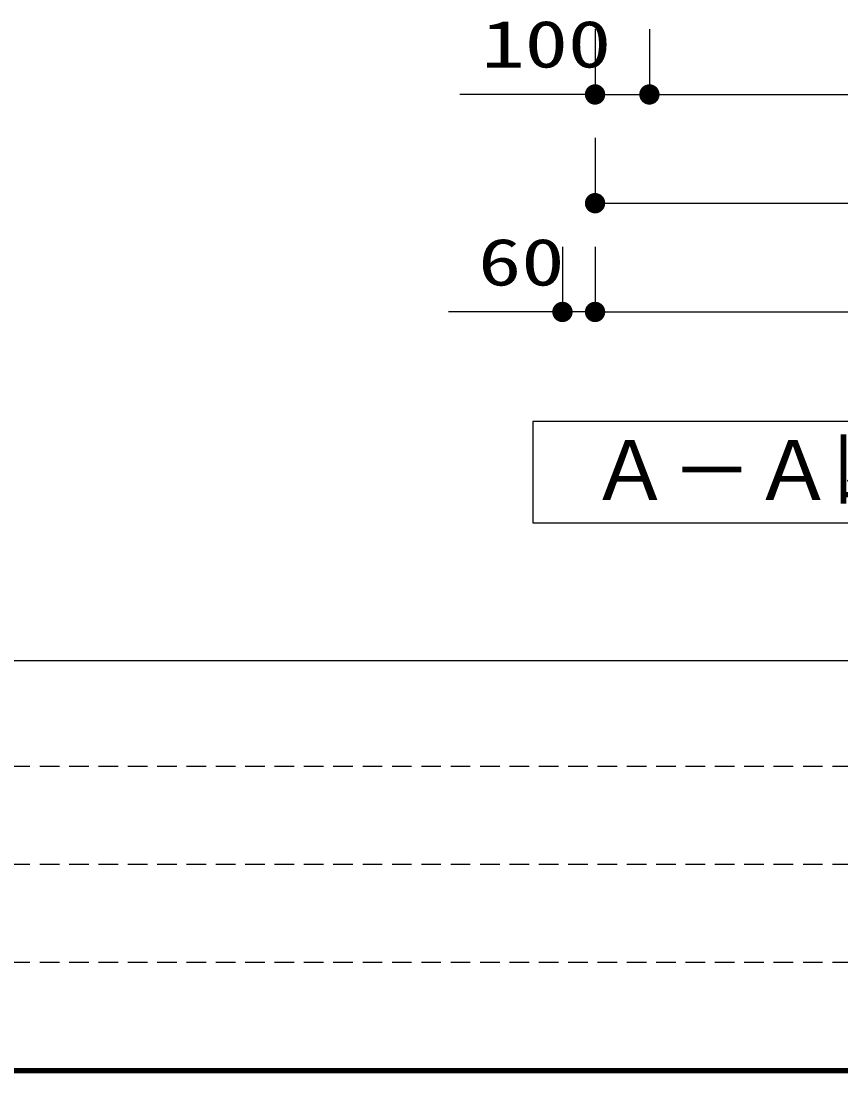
# Model space of a CAD drawing. Units: millimetres, scale not verified. Extents: x -9828 to 7490, y -6967 to 5111.
# Drawn here: x -6689 to -5180, y -6474 to -4539 of the extents above; entities that cross this region are included whole.
import ezdxf
from ezdxf.enums import TextEntityAlignment as Align

# ---------------------------------------------------------------- set-up
doc = ezdxf.new("R2010")
doc.units = ezdxf.units.MM
doc.header["$LTSCALE"] = 30
doc.linetypes.add('DASHED1', pattern=[1.8, 1.2, -0.6])
for name, color, linetype, lineweight in [('0-1_KIKI', 3, 'Continuous', 25), ('0-6_SUNPO', 7, 'Continuous', 25), ('0-7_07', 7, 'Continuous', 25)]:
    doc.layers.add(name, color=color, linetype=linetype, lineweight=lineweight)
doc.styles.add('MS Gothic', font='')
doc.styles.add('ＭＳ ゴシック', font='')
doc.styles.get('MS Gothic').set_extended_font_data('MS Gothic')
doc.styles.get('ＭＳ ゴシック').set_extended_font_data('MS Gothic')

msp = doc.modelspace()

# ---------------------------------------------------------------- linework, layer by layer
at = {"layer": '0-1_KIKI'}
msp.add_lwpolyline([(-3717.99, -5462.42), (-3717.99, -5276.11), (-5747.32, -5276.11), (-5747.32, -5462.42)], close=True, dxfattribs=at)
at = {"layer": '0-6_SUNPO', "color": 4}
for p, q in [((-5632.66, -4554.47), (-5632.66, -4674.47)), ((-5532.65, -4554.47), (-5532.65, -4674.47)), ((-5532.65, -4554.47), (-5532.65, -4674.47)), ((-5632.66, -4674.47), (-5881.31, -4674.47)), ((-5632.66, -4674.47), (-5532.65, -4674.47)), ((-5532.65, -4674.47), (-3932.65, -4674.47)), ((-5632.66, -4754.47), (-5632.66, -4874.47)), ((-5632.66, -4874.47), (-4432.65, -4874.47)), ((-5692.65, -4954.47), (-5692.65, -5074.47)), ((-5632.66, -4954.47), (-5632.66, -5074.47)), ((-5632.66, -4954.47), (-5632.66, -5074.47)), ((-5692.65, -5074.47), (-5902.52, -5074.47)), ((-5632.66, -5074.47), (-5692.65, -5074.47)), ((-5632.66, -5074.47), (-3832.65, -5074.47))]:
    msp.add_line(p, q, dxfattribs=at)
at = {"layer": '0-6_SUNPO'}
for points in [[(-5645.91, -4661.21), (-5632.66, -4674.47), (-5648.25, -4664.05)], [(-5643.07, -4658.88), (-5632.66, -4674.47), (-5645.91, -4661.21)], [(-5639.83, -4657.15), (-5632.66, -4674.47), (-5643.07, -4658.88)], [(-5636.31, -4656.08), (-5632.66, -4674.47), (-5639.83, -4657.15)], [(-5632.66, -4655.72), (-5632.66, -4674.47), (-5636.31, -4656.08)], [(-5629, -4656.08), (-5632.66, -4674.47), (-5632.66, -4655.72)], [(-5625.48, -4657.15), (-5632.66, -4674.47), (-5629, -4656.08)], [(-5622.24, -4658.88), (-5632.66, -4674.47), (-5625.48, -4657.15)], [(-5619.4, -4661.21), (-5632.66, -4674.47), (-5622.24, -4658.88)], [(-5617.07, -4664.05), (-5632.66, -4674.47), (-5619.4, -4661.21)], [(-5545.91, -4661.21), (-5532.65, -4674.47), (-5548.24, -4664.05)], [(-5545.91, -4661.21), (-5532.65, -4674.47), (-5548.24, -4664.05)], [(-5543.07, -4658.88), (-5532.65, -4674.47), (-5545.91, -4661.21)], [(-5543.07, -4658.88), (-5532.65, -4674.47), (-5545.91, -4661.21)], [(-5539.83, -4657.15), (-5532.65, -4674.47), (-5543.07, -4658.88)], [(-5539.83, -4657.15), (-5532.65, -4674.47), (-5543.07, -4658.88)], [(-5536.31, -4656.08), (-5532.65, -4674.47), (-5539.83, -4657.15)], [(-5536.31, -4656.08), (-5532.65, -4674.47), (-5539.83, -4657.15)], [(-5532.65, -4655.72), (-5532.65, -4674.47), (-5536.31, -4656.08)], [(-5532.65, -4655.72), (-5532.65, -4674.47), (-5536.31, -4656.08)], [(-5528.99, -4656.08), (-5532.65, -4674.47), (-5532.65, -4655.72)], [(-5528.99, -4656.08), (-5532.65, -4674.47), (-5532.65, -4655.72)], [(-5525.48, -4657.15), (-5532.65, -4674.47), (-5528.99, -4656.08)], [(-5525.48, -4657.15), (-5532.65, -4674.47), (-5528.99, -4656.08)], [(-5522.23, -4658.88), (-5532.65, -4674.47), (-5525.48, -4657.15)], [(-5522.23, -4658.88), (-5532.65, -4674.47), (-5525.48, -4657.15)], [(-5519.39, -4661.21), (-5532.65, -4674.47), (-5522.23, -4658.88)], [(-5519.39, -4661.21), (-5532.65, -4674.47), (-5522.23, -4658.88)], [(-5517.06, -4664.05), (-5532.65, -4674.47), (-5519.39, -4661.21)], [(-5517.06, -4664.05), (-5532.65, -4674.47), (-5519.39, -4661.21)], [(-5651.04, -4670.81), (-5632.66, -4674.47), (-5651.41, -4674.47)], [(-5651.41, -4674.47), (-5632.66, -4674.47), (-5651.04, -4678.13)], [(-5649.98, -4667.29), (-5632.66, -4674.47), (-5651.04, -4670.81)], [(-5651.04, -4678.13), (-5632.66, -4674.47), (-5649.98, -4681.64)], [(-5648.25, -4664.05), (-5632.66, -4674.47), (-5649.98, -4667.29)], [(-5649.98, -4681.64), (-5632.66, -4674.47), (-5648.25, -4684.88)], [(-5648.25, -4684.88), (-5632.66, -4674.47), (-5645.91, -4687.73)], [(-5645.91, -4687.73), (-5632.66, -4674.47), (-5643.07, -4690.06)], [(-5643.07, -4690.06), (-5632.66, -4674.47), (-5639.83, -4691.79)], [(-5639.83, -4691.79), (-5632.66, -4674.47), (-5636.31, -4692.86)], [(-5636.31, -4692.86), (-5632.66, -4674.47), (-5632.66, -4693.22)], [(-5615.33, -4667.29), (-5632.66, -4674.47), (-5617.07, -4664.05)], [(-5614.27, -4670.81), (-5632.66, -4674.47), (-5615.33, -4667.29)], [(-5613.91, -4674.47), (-5632.66, -4674.47), (-5614.27, -4670.81)], [(-5632.66, -4693.22), (-5632.66, -4674.47), (-5629, -4692.86)], [(-5629, -4692.86), (-5632.66, -4674.47), (-5625.48, -4691.79)], [(-5625.48, -4691.79), (-5632.66, -4674.47), (-5622.24, -4690.06)], [(-5622.24, -4690.06), (-5632.66, -4674.47), (-5619.4, -4687.73)], [(-5619.4, -4687.73), (-5632.66, -4674.47), (-5617.07, -4684.88)], [(-5617.07, -4684.88), (-5632.66, -4674.47), (-5615.33, -4681.64)], [(-5615.33, -4681.64), (-5632.66, -4674.47), (-5614.27, -4678.13)], [(-5614.27, -4678.13), (-5632.66, -4674.47), (-5613.91, -4674.47)], [(-5551.04, -4670.81), (-5532.65, -4674.47), (-5551.4, -4674.47)], [(-5551.04, -4670.81), (-5532.65, -4674.47), (-5551.4, -4674.47)], [(-5551.4, -4674.47), (-5532.65, -4674.47), (-5551.04, -4678.13)], [(-5551.4, -4674.47), (-5532.65, -4674.47), (-5551.04, -4678.13)], [(-5549.97, -4667.29), (-5532.65, -4674.47), (-5551.04, -4670.81)], [(-5549.97, -4667.29), (-5532.65, -4674.47), (-5551.04, -4670.81)], [(-5551.04, -4678.13), (-5532.65, -4674.47), (-5549.97, -4681.64)], [(-5551.04, -4678.13), (-5532.65, -4674.47), (-5549.97, -4681.64)], [(-5548.24, -4664.05), (-5532.65, -4674.47), (-5549.97, -4667.29)], [(-5548.24, -4664.05), (-5532.65, -4674.47), (-5549.97, -4667.29)], [(-5549.97, -4681.64), (-5532.65, -4674.47), (-5548.24, -4684.88)], [(-5549.97, -4681.64), (-5532.65, -4674.47), (-5548.24, -4684.88)], [(-5548.24, -4684.88), (-5532.65, -4674.47), (-5545.91, -4687.73)], [(-5548.24, -4684.88), (-5532.65, -4674.47), (-5545.91, -4687.73)], [(-5545.91, -4687.73), (-5532.65, -4674.47), (-5543.07, -4690.06)], [(-5545.91, -4687.73), (-5532.65, -4674.47), (-5543.07, -4690.06)], [(-5543.07, -4690.06), (-5532.65, -4674.47), (-5539.83, -4691.79)], [(-5543.07, -4690.06), (-5532.65, -4674.47), (-5539.83, -4691.79)], [(-5539.83, -4691.79), (-5532.65, -4674.47), (-5536.31, -4692.86)], [(-5539.83, -4691.79), (-5532.65, -4674.47), (-5536.31, -4692.86)], [(-5536.31, -4692.86), (-5532.65, -4674.47), (-5532.65, -4693.22)], [(-5536.31, -4692.86), (-5532.65, -4674.47), (-5532.65, -4693.22)], [(-5515.33, -4667.29), (-5532.65, -4674.47), (-5517.06, -4664.05)], [(-5515.33, -4667.29), (-5532.65, -4674.47), (-5517.06, -4664.05)], [(-5514.26, -4670.81), (-5532.65, -4674.47), (-5515.33, -4667.29)], [(-5514.26, -4670.81), (-5532.65, -4674.47), (-5515.33, -4667.29)], [(-5513.9, -4674.47), (-5532.65, -4674.47), (-5514.26, -4670.81)], [(-5513.9, -4674.47), (-5532.65, -4674.47), (-5514.26, -4670.81)], [(-5532.65, -4693.22), (-5532.65, -4674.47), (-5528.99, -4692.86)], [(-5528.99, -4692.86), (-5532.65, -4674.47), (-5525.48, -4691.79)], [(-5525.48, -4691.79), (-5532.65, -4674.47), (-5522.23, -4690.06)], [(-5522.23, -4690.06), (-5532.65, -4674.47), (-5519.39, -4687.73)], [(-5519.39, -4687.73), (-5532.65, -4674.47), (-5517.06, -4684.88)], [(-5517.06, -4684.88), (-5532.65, -4674.47), (-5515.33, -4681.64)], [(-5515.33, -4681.64), (-5532.65, -4674.47), (-5514.26, -4678.13)], [(-5514.26, -4678.13), (-5532.65, -4674.47), (-5513.9, -4674.47)], [(-5532.65, -4693.22), (-5532.65, -4674.47), (-5528.99, -4692.86)], [(-5528.99, -4692.86), (-5532.65, -4674.47), (-5525.48, -4691.79)], [(-5525.48, -4691.79), (-5532.65, -4674.47), (-5522.23, -4690.06)], [(-5522.23, -4690.06), (-5532.65, -4674.47), (-5519.39, -4687.73)], [(-5519.39, -4687.73), (-5532.65, -4674.47), (-5517.06, -4684.88)], [(-5517.06, -4684.88), (-5532.65, -4674.47), (-5515.33, -4681.64)], [(-5515.33, -4681.64), (-5532.65, -4674.47), (-5514.26, -4678.13)], [(-5514.26, -4678.13), (-5532.65, -4674.47), (-5513.9, -4674.47)], [(-5636.31, -4856.08), (-5632.66, -4874.47), (-5639.83, -4857.15)], [(-5632.66, -4855.72), (-5632.66, -4874.47), (-5636.31, -4856.08)], [(-5629, -4856.08), (-5632.66, -4874.47), (-5632.66, -4855.72)], [(-5625.48, -4857.15), (-5632.66, -4874.47), (-5629, -4856.08)], [(-5651.04, -4870.81), (-5632.66, -4874.47), (-5651.41, -4874.47)], [(-5651.41, -4874.47), (-5632.66, -4874.47), (-5651.04, -4878.13)], [(-5649.98, -4867.29), (-5632.66, -4874.47), (-5651.04, -4870.81)], [(-5651.04, -4878.13), (-5632.66, -4874.47), (-5649.98, -4881.64)], [(-5648.25, -4864.05), (-5632.66, -4874.47), (-5649.98, -4867.29)], [(-5649.98, -4881.64), (-5632.66, -4874.47), (-5648.25, -4884.88)], [(-5645.91, -4861.21), (-5632.66, -4874.47), (-5648.25, -4864.05)], [(-5648.25, -4884.88), (-5632.66, -4874.47), (-5645.91, -4887.73)], [(-5643.07, -4858.88), (-5632.66, -4874.47), (-5645.91, -4861.21)], [(-5645.91, -4887.73), (-5632.66, -4874.47), (-5643.07, -4890.06)], [(-5639.83, -4857.15), (-5632.66, -4874.47), (-5643.07, -4858.88)], [(-5643.07, -4890.06), (-5632.66, -4874.47), (-5639.83, -4891.79)], [(-5639.83, -4891.79), (-5632.66, -4874.47), (-5636.31, -4892.86)], [(-5636.31, -4892.86), (-5632.66, -4874.47), (-5632.66, -4893.22)], [(-5622.24, -4858.88), (-5632.66, -4874.47), (-5625.48, -4857.15)], [(-5619.4, -4861.21), (-5632.66, -4874.47), (-5622.24, -4858.88)], [(-5617.07, -4864.05), (-5632.66, -4874.47), (-5619.4, -4861.21)], [(-5615.33, -4867.29), (-5632.66, -4874.47), (-5617.07, -4864.05)], [(-5614.27, -4870.81), (-5632.66, -4874.47), (-5615.33, -4867.29)], [(-5613.91, -4874.47), (-5632.66, -4874.47), (-5614.27, -4870.81)], [(-5632.66, -4893.22), (-5632.66, -4874.47), (-5629, -4892.86)], [(-5629, -4892.86), (-5632.66, -4874.47), (-5625.48, -4891.79)], [(-5625.48, -4891.79), (-5632.66, -4874.47), (-5622.24, -4890.06)], [(-5622.24, -4890.06), (-5632.66, -4874.47), (-5619.4, -4887.73)], [(-5619.4, -4887.73), (-5632.66, -4874.47), (-5617.07, -4884.88)], [(-5617.07, -4884.88), (-5632.66, -4874.47), (-5615.33, -4881.64)], [(-5615.33, -4881.64), (-5632.66, -4874.47), (-5614.27, -4878.13)], [(-5614.27, -4878.13), (-5632.66, -4874.47), (-5613.91, -4874.47)], [(-5709.98, -5067.29), (-5692.65, -5074.47), (-5711.04, -5070.81)], [(-5708.24, -5064.05), (-5692.65, -5074.47), (-5709.98, -5067.29)], [(-5705.91, -5061.21), (-5692.65, -5074.47), (-5708.24, -5064.05)], [(-5703.07, -5058.88), (-5692.65, -5074.47), (-5705.91, -5061.21)], [(-5699.83, -5057.15), (-5692.65, -5074.47), (-5703.07, -5058.88)], [(-5696.31, -5056.08), (-5692.65, -5074.47), (-5699.83, -5057.15)], [(-5692.65, -5055.72), (-5692.65, -5074.47), (-5696.31, -5056.08)], [(-5688.99, -5056.08), (-5692.65, -5074.47), (-5692.65, -5055.72)], [(-5685.48, -5057.15), (-5692.65, -5074.47), (-5688.99, -5056.08)], [(-5682.24, -5058.88), (-5692.65, -5074.47), (-5685.48, -5057.15)], [(-5679.39, -5061.21), (-5692.65, -5074.47), (-5682.24, -5058.88)], [(-5677.06, -5064.05), (-5692.65, -5074.47), (-5679.39, -5061.21)], [(-5675.33, -5067.29), (-5692.65, -5074.47), (-5677.06, -5064.05)], [(-5674.26, -5070.81), (-5692.65, -5074.47), (-5675.33, -5067.29)], [(-5649.98, -5067.29), (-5632.66, -5074.47), (-5651.04, -5070.81)], [(-5649.98, -5067.29), (-5632.66, -5074.47), (-5651.04, -5070.81)], [(-5648.25, -5064.05), (-5632.66, -5074.47), (-5649.98, -5067.29)], [(-5648.25, -5064.05), (-5632.66, -5074.47), (-5649.98, -5067.29)], [(-5645.91, -5061.21), (-5632.66, -5074.47), (-5648.25, -5064.05)], [(-5645.91, -5061.21), (-5632.66, -5074.47), (-5648.25, -5064.05)], [(-5643.07, -5058.88), (-5632.66, -5074.47), (-5645.91, -5061.21)], [(-5643.07, -5058.88), (-5632.66, -5074.47), (-5645.91, -5061.21)], [(-5639.83, -5057.15), (-5632.66, -5074.47), (-5643.07, -5058.88)], [(-5639.83, -5057.15), (-5632.66, -5074.47), (-5643.07, -5058.88)], [(-5636.31, -5056.08), (-5632.66, -5074.47), (-5639.83, -5057.15)], [(-5636.31, -5056.08), (-5632.66, -5074.47), (-5639.83, -5057.15)], [(-5632.66, -5055.72), (-5632.66, -5074.47), (-5636.31, -5056.08)], [(-5632.66, -5055.72), (-5632.66, -5074.47), (-5636.31, -5056.08)], [(-5629, -5056.08), (-5632.66, -5074.47), (-5632.66, -5055.72)], [(-5629, -5056.08), (-5632.66, -5074.47), (-5632.66, -5055.72)], [(-5625.48, -5057.15), (-5632.66, -5074.47), (-5629, -5056.08)], [(-5625.48, -5057.15), (-5632.66, -5074.47), (-5629, -5056.08)], [(-5622.24, -5058.88), (-5632.66, -5074.47), (-5625.48, -5057.15)], [(-5622.24, -5058.88), (-5632.66, -5074.47), (-5625.48, -5057.15)], [(-5619.4, -5061.21), (-5632.66, -5074.47), (-5622.24, -5058.88)], [(-5619.4, -5061.21), (-5632.66, -5074.47), (-5622.24, -5058.88)], [(-5617.07, -5064.05), (-5632.66, -5074.47), (-5619.4, -5061.21)], [(-5617.07, -5064.05), (-5632.66, -5074.47), (-5619.4, -5061.21)], [(-5615.33, -5067.29), (-5632.66, -5074.47), (-5617.07, -5064.05)], [(-5615.33, -5067.29), (-5632.66, -5074.47), (-5617.07, -5064.05)], [(-5614.27, -5070.81), (-5632.66, -5074.47), (-5615.33, -5067.29)], [(-5614.27, -5070.81), (-5632.66, -5074.47), (-5615.33, -5067.29)], [(-5711.04, -5070.81), (-5692.65, -5074.47), (-5711.4, -5074.47)], [(-5711.4, -5074.47), (-5692.65, -5074.47), (-5711.04, -5078.13)], [(-5711.04, -5078.13), (-5692.65, -5074.47), (-5709.98, -5081.64)], [(-5709.98, -5081.64), (-5692.65, -5074.47), (-5708.24, -5084.88)], [(-5708.24, -5084.88), (-5692.65, -5074.47), (-5705.91, -5087.73)], [(-5705.91, -5087.73), (-5692.65, -5074.47), (-5703.07, -5090.06)], [(-5703.07, -5090.06), (-5692.65, -5074.47), (-5699.83, -5091.79)], [(-5699.83, -5091.79), (-5692.65, -5074.47), (-5696.31, -5092.86)], [(-5696.31, -5092.86), (-5692.65, -5074.47), (-5692.65, -5093.22)], [(-5673.9, -5074.47), (-5692.65, -5074.47), (-5674.26, -5070.81)], [(-5692.65, -5093.22), (-5692.65, -5074.47), (-5688.99, -5092.86)], [(-5688.99, -5092.86), (-5692.65, -5074.47), (-5685.48, -5091.79)], [(-5685.48, -5091.79), (-5692.65, -5074.47), (-5682.24, -5090.06)], [(-5682.24, -5090.06), (-5692.65, -5074.47), (-5679.39, -5087.73)], [(-5679.39, -5087.73), (-5692.65, -5074.47), (-5677.06, -5084.88)], [(-5677.06, -5084.88), (-5692.65, -5074.47), (-5675.33, -5081.64)], [(-5675.33, -5081.64), (-5692.65, -5074.47), (-5674.26, -5078.13)], [(-5674.26, -5078.13), (-5692.65, -5074.47), (-5673.9, -5074.47)], [(-5651.04, -5070.81), (-5632.66, -5074.47), (-5651.41, -5074.47)], [(-5651.04, -5070.81), (-5632.66, -5074.47), (-5651.41, -5074.47)], [(-5651.41, -5074.47), (-5632.66, -5074.47), (-5651.04, -5078.13)], [(-5651.41, -5074.47), (-5632.66, -5074.47), (-5651.04, -5078.13)], [(-5651.04, -5078.13), (-5632.66, -5074.47), (-5649.98, -5081.64)], [(-5651.04, -5078.13), (-5632.66, -5074.47), (-5649.98, -5081.64)], [(-5649.98, -5081.64), (-5632.66, -5074.47), (-5648.25, -5084.88)], [(-5649.98, -5081.64), (-5632.66, -5074.47), (-5648.25, -5084.88)], [(-5648.25, -5084.88), (-5632.66, -5074.47), (-5645.91, -5087.73)], [(-5648.25, -5084.88), (-5632.66, -5074.47), (-5645.91, -5087.73)], [(-5645.91, -5087.73), (-5632.66, -5074.47), (-5643.07, -5090.06)], [(-5645.91, -5087.73), (-5632.66, -5074.47), (-5643.07, -5090.06)], [(-5643.07, -5090.06), (-5632.66, -5074.47), (-5639.83, -5091.79)], [(-5643.07, -5090.06), (-5632.66, -5074.47), (-5639.83, -5091.79)], [(-5639.83, -5091.79), (-5632.66, -5074.47), (-5636.31, -5092.86)], [(-5639.83, -5091.79), (-5632.66, -5074.47), (-5636.31, -5092.86)], [(-5636.31, -5092.86), (-5632.66, -5074.47), (-5632.66, -5093.22)], [(-5636.31, -5092.86), (-5632.66, -5074.47), (-5632.66, -5093.22)], [(-5613.91, -5074.47), (-5632.66, -5074.47), (-5614.27, -5070.81)], [(-5613.91, -5074.47), (-5632.66, -5074.47), (-5614.27, -5070.81)], [(-5632.66, -5093.22), (-5632.66, -5074.47), (-5629, -5092.86)], [(-5629, -5092.86), (-5632.66, -5074.47), (-5625.48, -5091.79)], [(-5625.48, -5091.79), (-5632.66, -5074.47), (-5622.24, -5090.06)], [(-5622.24, -5090.06), (-5632.66, -5074.47), (-5619.4, -5087.73)], [(-5619.4, -5087.73), (-5632.66, -5074.47), (-5617.07, -5084.88)], [(-5617.07, -5084.88), (-5632.66, -5074.47), (-5615.33, -5081.64)], [(-5615.33, -5081.64), (-5632.66, -5074.47), (-5614.27, -5078.13)], [(-5614.27, -5078.13), (-5632.66, -5074.47), (-5613.91, -5074.47)], [(-5632.66, -5093.22), (-5632.66, -5074.47), (-5629, -5092.86)], [(-5629, -5092.86), (-5632.66, -5074.47), (-5625.48, -5091.79)], [(-5625.48, -5091.79), (-5632.66, -5074.47), (-5622.24, -5090.06)], [(-5622.24, -5090.06), (-5632.66, -5074.47), (-5619.4, -5087.73)], [(-5619.4, -5087.73), (-5632.66, -5074.47), (-5617.07, -5084.88)], [(-5617.07, -5084.88), (-5632.66, -5074.47), (-5615.33, -5081.64)], [(-5615.33, -5081.64), (-5632.66, -5074.47), (-5614.27, -5078.13)], [(-5614.27, -5078.13), (-5632.66, -5074.47), (-5613.91, -5074.47)]]:
    msp.add_solid(points, dxfattribs=at)
at = {"layer": '0-7_07'}
for p, q in [((-8688.13, -5715.77), (7481.87, -5715.77)), ((7490.27, -6474.17), (-8696.53, -6474.17)), ((7489.67, -6473.57), (-8695.93, -6473.57)), ((7489.07, -6472.97), (-8695.33, -6472.97)), ((7488.47, -6472.37), (-8694.73, -6472.37)), ((7487.87, -6471.77), (-8694.13, -6471.77)), ((7487.27, -6471.17), (-8693.53, -6471.17)), ((7486.67, -6470.57), (-8692.93, -6470.57)), ((7486.07, -6469.97), (-8692.33, -6469.97)), ((7485.47, -6469.37), (-8691.73, -6469.37)), ((7484.87, -6468.77), (-8691.13, -6468.77)), ((7484.27, -6468.17), (-8690.53, -6468.17)), ((7483.67, -6467.57), (-8689.93, -6467.57)), ((7483.07, -6466.97), (-8689.33, -6466.97)), ((7482.47, -6466.37), (-8688.73, -6466.37)), ((-8688.13, -6465.77), (7481.87, -6465.77))]:
    msp.add_line(p, q, dxfattribs=at)
at = {"layer": '0-7_07', "linetype": 'DASHED1'}
for p, q in [((-678.13, -5910.77), (-8688.13, -5910.77)), ((-678.13, -6090.77), (-8688.13, -6090.77)), ((-678.13, -6270.77), (-8688.13, -6270.77))]:
    msp.add_line(p, q, dxfattribs=at)

# ---------------------------------------------------------------- texts
at = {"layer": '0-1_KIKI', "color": 4, "style": 'MS Gothic'}
msp.add_text('Ａ－Ａ断面図', height=110, dxfattribs=at).set_placement((-5642.86, -5453.42), align=Align.BOTTOM_LEFT)
at = {"layer": '0-6_SUNPO', "color": 3, "style": 'ＭＳ ゴシック', "width": 1.35}
for s, p in [('100', (-5841.59, -4650.93)), ('60', (-5847.84, -5051.88))]:
    msp.add_text(s, height=86.59, dxfattribs=at).set_placement(p, align=Align.BOTTOM_LEFT)

doc.saveas('drawing.dxf')
